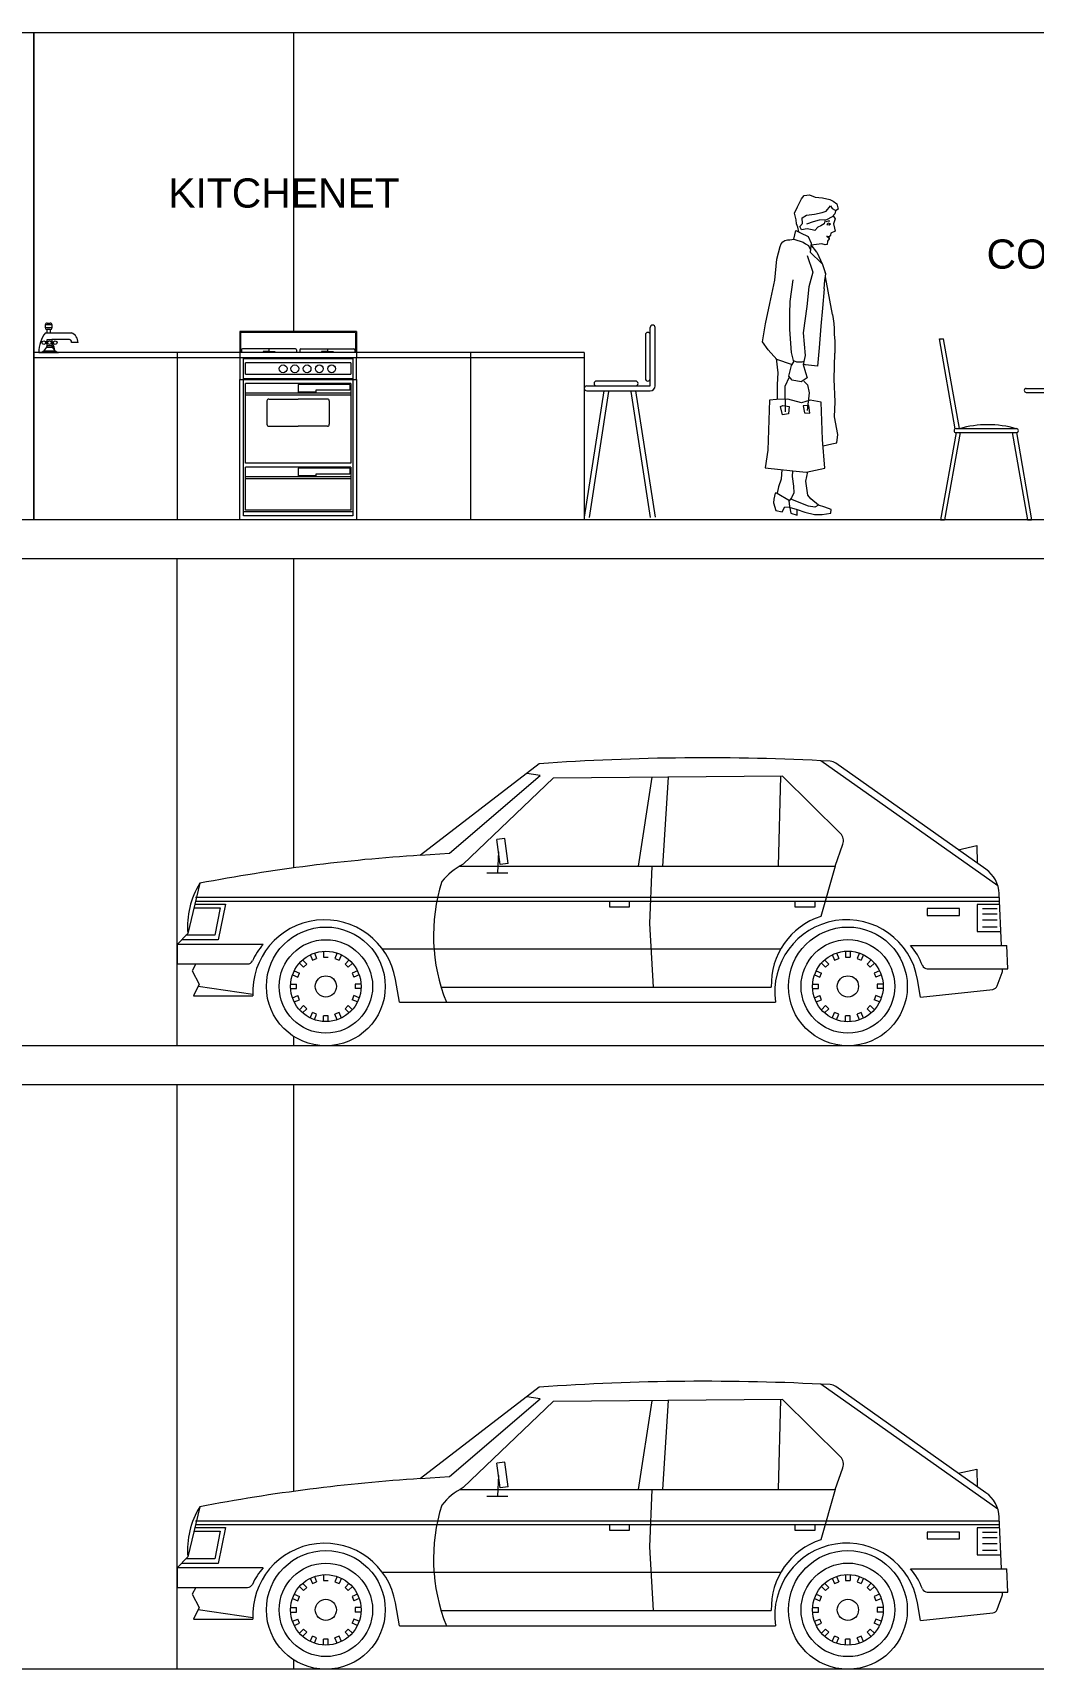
# Model space of a CAD drawing. Header units: metres. Extents: x -2 to 3328848, y -2 to 2725060.
# Drawn here: x 1663941.9 to 1663993.3, y 1363508.1 to 1363592.1 of the extents above; entities that cross this region are included whole.
import ezdxf

# ---------------------------------------------------------------- set-up
doc = ezdxf.new("R2010")
doc.units = ezdxf.units.M
doc.linetypes.add('0', pattern=[0])
doc.layers.get('0').update_dxf_attribs({"color": 253, "lineweight": 0})
for name, color, linetype, lineweight in [('AUTOS', 253, 'Continuous', 0), ('CORTE123', 253, 'Continuous', 0), ('EFEC', 253, 'Continuous', 0), ('muebles', 253, 'Continuous', 0), ('THIET-BI', 253, 'Continuous', 0)]:
    doc.layers.add(name, color=color, linetype=linetype, lineweight=lineweight)
doc.styles.get("Standard").update_dxf_attribs({"font": 'arial.ttf'})

# ---------------------------------------------------------------- blocks, each defined once
blk = doc.blocks.new('12')
at = {"color": 0}
for p, q in [((195.106, 174.494), (195.137, 174.494)), ((195.224, 173.823), (195.106, 174.494)), ((195.255, 173.824), (195.137, 174.494)), ((196.806, 174.494), (196.348, 174.494)), ((197.809, 173.824), (197.927, 174.494)), ((197.839, 173.823), (197.958, 174.494)), ((197.958, 174.494), (197.927, 174.494)), ((196.298, 174.439), (196.325, 174.124)), ((196.331, 174.409), (196.355, 174.124)), ((196.341, 174.399), (196.355, 174.249)), ((196.355, 174.389), (196.404, 174.438)), ((196.357, 174.356), (196.443, 174.441)), ((196.36, 174.323), (196.481, 174.444)), ((196.362, 174.29), (196.518, 174.445)), ((196.773, 174.464), (196.38, 174.464)), ((196.762, 174.454), (196.391, 174.454)), ((196.417, 174.309), (196.553, 174.445)), ((196.453, 174.31), (196.588, 174.445)), ((196.489, 174.311), (196.624, 174.445)), ((196.526, 174.312), (196.659, 174.445)), ((196.562, 174.313), (196.694, 174.445)), ((196.598, 174.314), (196.73, 174.445)), ((196.634, 174.315), (196.765, 174.445)), ((196.671, 174.316), (196.789, 174.433)), ((196.707, 174.317), (196.801, 174.411)), ((196.743, 174.317), (196.805, 174.379)), ((196.798, 174.124), (196.823, 174.409)), ((196.799, 174.249), (196.812, 174.399)), ((196.828, 174.124), (196.855, 174.439)), ((196.337, 174.339), (196.347, 174.339)), ((196.339, 174.309), (196.349, 174.309)), ((196.367, 174.259), (196.409, 174.301)), ((196.382, 174.239), (196.433, 174.29)), ((196.407, 174.228), (196.458, 174.28)), ((196.441, 174.227), (196.486, 174.272)), ((196.476, 174.227), (196.515, 174.266)), ((196.51, 174.226), (196.547, 174.262)), ((196.545, 174.225), (196.582, 174.262)), ((196.579, 174.224), (196.622, 174.266)), ((196.614, 174.224), (196.668, 174.277)), ((196.65, 174.224), (196.73, 174.304)), ((196.686, 174.225), (196.801, 174.339)), ((196.722, 174.226), (196.794, 174.297)), ((196.784, 174.252), (196.787, 174.255)), ((196.804, 174.309), (196.814, 174.309)), ((196.807, 174.339), (196.817, 174.339)), ((195.754, 174.124), (197.554, 174.124)), ((196.404, 174.204), (196.749, 174.204)), ((195.754, 174.094), (197.554, 174.094)), ((196.352, 173.824), (196.328, 174.094)), ((196.354, 173.944), (196.354, 174.094)), ((196.954, 174.094), (196.954, 173.944)), ((196.381, 173.831), (196.375, 173.903)), ((196.904, 173.894), (196.404, 173.894)), ((196.504, 173.744), (196.504, 173.894)), ((196.804, 173.853), (196.808, 173.894)), ((196.804, 173.744), (196.804, 173.894)), ((195.23, 173.794), (195.115, 173.144)), ((195.26, 173.794), (195.145, 173.144)), ((195.23, 173.824), (195.68, 173.824)), ((195.23, 173.794), (195.68, 173.794)), ((195.649, 173.794), (195.764, 173.144)), ((195.68, 173.794), (195.794, 173.144)), ((196.352, 173.794), (196.295, 173.144)), ((196.382, 173.794), (196.325, 173.144)), ((196.504, 173.824), (196.352, 173.824)), ((196.504, 173.794), (196.352, 173.794)), ((196.804, 173.764), (196.858, 173.144)), ((197.384, 173.794), (197.27, 173.144)), ((197.415, 173.794), (197.3, 173.144)), ((197.834, 173.824), (197.384, 173.824)), ((197.834, 173.794), (197.384, 173.794)), ((197.804, 173.794), (197.919, 173.144)), ((197.834, 173.794), (197.949, 173.144)), ((196.783, 173.666), (196.816, 173.288)), ((196.58, 173.613), (196.471, 173.206)), ((196.654, 173.594), (196.654, 173.194)), ((196.837, 173.206), (196.729, 173.613)), ((195.115, 173.144), (195.145, 173.144)), ((195.764, 173.144), (195.794, 173.144)), ((196.325, 173.144), (196.295, 173.144)), ((196.468, 173.194), (196.841, 173.194)), ((196.519, 173.144), (196.789, 173.144)), ((196.827, 173.161), (196.828, 173.144)), ((196.858, 173.144), (196.828, 173.144)), ((197.3, 173.144), (197.27, 173.144)), ((197.949, 173.144), (197.919, 173.144))]:
    blk.add_line(p, q, dxfattribs=at)
for centre, radius, start, end in [((196.348, 174.444), 0.05, 90, 185), ((196.806, 174.444), 0.05, 355, 90), ((196.38, 174.414), 0.05, 90, 185), ((196.391, 174.404), 0.05, 90, 185), ((196.762, 174.404), 0.05, 355, 90), ((196.773, 174.414), 0.05, 355, 90), ((196.404, 174.254), 0.05, 185, 270), ((196.749, 174.254), 0.05, 270, 355), ((195.754, 174.109), 0.015, 90, 270), ((197.554, 174.109), 0.015, 270, 90), ((196.404, 173.944), 0.05, 180, 270), ((196.904, 173.944), 0.05, 270, 0), ((195.23, 173.809), 0.015, 90, 270), ((195.467, 173.089), 0.764, 73.8673, 106.1327), ((195.68, 173.809), 0.015, 270, 90), ((196.352, 173.809), 0.015, 90, 270), ((196.577, 172.995), 0.859, 94.8363, 105.1893), ((196.802, 173.809), 0.015, 270, 90), ((197.384, 173.809), 0.015, 90, 270), ((197.597, 173.089), 0.764, 73.8673, 106.1327), ((197.834, 173.809), 0.015, 270, 90), ((196.654, 173.744), 0.15, 180, 0), ((196.519, 173.194), 0.05, 165.0686, 270), ((196.789, 173.194), 0.05, 270, 14.9314)]:
    blk.add_arc(centre, radius, start, end, dxfattribs=at)
blk = doc.blocks.new('MESA COMEDOR')
at = {"layer": 'muebles', "xscale": 0.6487622765644119, "yscale": 0.6487622765644119, "zscale": 0.6487622765644119}
blk.add_blockref('12', (2080.9945, 1567.5594), dxfattribs=at)
blk = doc.blocks.new('A$C08403CEB')
at = {"layer": 'muebles'}
for p, q in [((2371.6, 0.7, -317.8), (2386.6, 0.7, -317.8)), ((2777.6, 0.7, -9.9), (2695.8, 0.7, -9.9)), ((2784.7, 51.1, -9.9), (2784, 46.2, -9.9))]:
    blk.add_line(p, q, dxfattribs=at)
at = {"layer": 'muebles', "elevation": -317.8}
blk.add_lwpolyline([(2436.9, 472.9), (2437, 473), (2437, 473.1)], dxfattribs=at)
at = {"layer": 'muebles', "elevation": -9.9}
blk.add_lwpolyline([(2624.4, 256.9), (2624.4, 256.9)], close=True, dxfattribs=at)
blk.add_lwpolyline([(2646.2, 233.2, 0.016599), (2647.7, 233.2)], format="xyb", dxfattribs=at)
at = {"layer": 'muebles', "xscale": 1070.35577015745, "yscale": 1070.35577015745, "zscale": 1070.35577015745}
blk.add_blockref('MESA COMEDOR', (-2361316.3, -1798077.6, -317.8), dxfattribs=at)
blk = doc.blocks.new('fwerfw')
at = {"linetype": 'ByBlock'}
for p, q in [((346.5807, 374.4739), (345.9807, 374.4739)), ((345.9807, 374.4739), (345.9807, 374.3669)), ((346.5807, 374.4739), (346.5807, 374.3669)), ((346.5757, 374.4689), (345.9857, 374.4689)), ((345.9857, 374.4689), (345.9857, 374.3669)), ((346.5757, 374.4689), (346.5757, 374.3669)), ((345.9807, 374.3669), (345.9807, 374.3399)), ((346.5807, 374.3669), (345.9807, 374.3669)), ((345.9807, 374.3399), (345.9807, 374.2279)), ((346.5807, 374.3399), (345.9807, 374.3399)), ((345.9897, 374.3799), (345.9897, 374.3669)), ((346.2667, 374.3849), (345.9947, 374.3849)), ((346.0007, 373.5279), (346.0007, 374.3399)), ((346.5607, 374.3349), (346.0007, 374.3349)), ((346.0107, 374.2549), (346.0107, 374.3129)), ((346.5507, 374.3129), (346.0107, 374.3129)), ((346.1007, 374.3719), (346.1007, 374.3669)), ((346.1307, 374.3719), (346.1007, 374.3719)), ((346.1307, 374.3849), (346.1307, 374.3669)), ((346.1307, 374.3719), (346.1607, 374.3719)), ((346.1607, 374.3719), (346.1607, 374.3669)), ((346.2717, 374.3799), (346.2717, 374.3669)), ((346.2897, 374.3799), (346.2897, 374.3669)), ((346.2947, 374.3849), (346.5667, 374.3849)), ((346.4307, 374.3719), (346.4007, 374.3719)), ((346.4007, 374.3719), (346.4007, 374.3669)), ((346.4307, 374.3849), (346.4307, 374.3669)), ((346.4307, 374.3719), (346.4607, 374.3719)), ((346.4607, 374.3719), (346.4607, 374.3669)), ((346.5507, 374.3129), (346.5507, 374.2549)), ((346.5607, 374.3399), (346.5607, 373.5279)), ((346.5717, 374.3799), (346.5717, 374.3669)), ((346.5807, 374.3669), (346.5807, 374.3399)), ((346.5807, 374.2279), (346.5807, 374.3399)), ((345.9807, 374.2279), (346.5807, 374.2279)), ((345.9807, 373.5079), (345.9807, 374.2279)), ((346.0007, 374.2329), (346.5607, 374.2329)), ((346.0107, 374.2549), (346.5507, 374.2549)), ((346.5807, 374.2279), (346.5807, 373.5079)), ((346.5507, 374.2079), (346.0107, 374.2079)), ((346.0107, 373.7979), (346.0107, 374.2079)), ((346.5507, 374.1579), (346.0107, 374.1579)), ((346.5507, 374.1479), (346.0107, 374.1479)), ((346.5457, 374.2029), (346.2807, 374.2029)), ((346.2807, 374.2029), (346.2807, 374.1629)), ((346.3707, 374.1629), (346.2807, 374.1629)), ((346.5457, 374.1729), (346.3707, 374.1729)), ((346.3707, 374.1729), (346.3707, 374.1629)), ((346.5457, 374.2029), (346.5457, 374.1729)), ((346.5507, 374.2079), (346.5507, 373.7979)), ((346.1207, 374.1179), (346.1207, 373.9979)), ((346.1307, 374.1279), (346.2807, 374.1279)), ((346.4307, 374.1279), (346.2807, 374.1279)), ((346.4407, 374.1179), (346.4407, 373.9979)), ((346.1307, 373.9879), (346.2807, 373.9879)), ((346.4307, 373.9879), (346.2807, 373.9879)), ((346.5507, 373.7979), (346.0107, 373.7979)), ((346.5507, 373.7779), (346.0107, 373.7779)), ((346.0107, 373.5579), (346.0107, 373.7779)), ((346.5507, 373.7279), (346.0107, 373.7279)), ((346.5507, 373.7179), (346.0107, 373.7179)), ((346.2807, 373.7729), (346.2807, 373.7329)), ((346.5457, 373.7729), (346.2807, 373.7729)), ((346.2807, 373.7729), (346.2807, 373.7329)), ((346.3707, 373.7329), (346.2807, 373.7329)), ((346.3707, 373.7429), (346.3707, 373.7329)), ((346.5457, 373.7429), (346.3707, 373.7429)), ((346.5457, 373.7729), (346.5457, 373.7429)), ((346.5507, 373.7779), (346.5507, 373.5579)), ((346.5507, 373.5579), (346.0107, 373.5579)), ((346.5807, 373.5079), (345.9807, 373.5079)), ((346.5607, 373.5479), (346.0007, 373.5479)), ((346.5607, 373.5279), (346.0007, 373.5279))]:
    blk.add_line(p, q, dxfattribs=at)
for centre in [(346.2037, 374.2829), (346.2637, 374.2829), (346.3267, 374.2829), (346.3897, 374.2829), (346.4527, 374.2829)]:
    blk.add_circle(centre, 0.02, dxfattribs=at)
for centre, radius, start, end in [((345.9947, 374.3799), 0.005, 90, 180), ((346.2667, 374.3799), 0.005, 0, 90), ((346.2947, 374.3799), 0.005, 90, 180), ((346.5667, 374.3799), 0.005, 0, 90), ((346.1307, 374.1179), 0.01, 90, 180), ((346.4307, 374.1179), 0.01, 0, 90), ((346.1307, 373.9979), 0.01, 180, 270), ((346.4307, 373.9979), 0.01, 270, 0)]:
    blk.add_arc(centre, radius, start, end, dxfattribs=at)
blk = doc.blocks.new('Faucet - Bathroom side')
at = {"linetype": 'Continuous'}
for p, q in [((-0.625, 4.25), (0.375, 4.25)), ((0.375, 3.75), (-0.625, 3.75)), ((-0.625, 3), (3.375, 3)), ((-0.375, 3), (-0.375, 3.5)), ((0.125, 3.5), (0.125, 3)), ((-1.625, 0), (-1.375, 0)), ((-1.375, 0), (1.375, 0)), ((-0.88366, 0.25), (0.88424, 0.25)), ((-0.375, 1.625), (-0.625, 1.625)), ((-0.375, 1.375), (-0.625, 1.375)), ((0.48078, 0.75), (-0.47286, 0.75)), ((2.875, 2), (0.375, 2)), ((0.375, 1.625), (0.625, 1.625)), ((0.375, 1.375), (0.625, 1.375)), ((4.375, 1.5), (3.375, 1.5))]:
    blk.add_line(p, q, dxfattribs=at)
for points in [[(-0.625, 3.75), (-0.625, 4.25)], [(-0.375, 4.5), (0.125, 4.5)], [(0.125, 3.5), (-0.375, 3.5)], [(0.375, 4.25), (0.375, 3.75)]]:
    blk.add_lwpolyline(points, dxfattribs=at)
blk.add_lwpolyline([(-0.375, 1), (-0.375, 2), (0.375, 2), (0.375, 1)], close=True, dxfattribs=at)
for centre in [(-0.875, 1.5), (0, 1.5), (0.875, 1.5)]:
    blk.add_circle(centre, 0.27951, dxfattribs=at)
for centre, radius, start, end in [((3.45929, -0.0281), 5.08436, 143.4467, 179.6834), ((-0.38253, 4.2575), 0.24259, 88.22243, 181.7776), ((-0.38253, 3.7424), 0.24259, 178.2224, 271.7776), ((0.13252, 4.2575), 0.24259, 358.2224, 91.77757), ((0.13252, 3.7424), 0.24259, 268.2224, 1.777565), ((2.70708, 1.4714), 1.66816, 0.9827695, 66.39737), ((-1.75, 1.375), 1.42522, 285.2551, 344.7449), ((1.75, 1.375), 1.42522, 195.2551, 254.7449), ((-2.49562, -0.286), 3.38273, 9.709485, 29.48735), ((2.96867, 1.5936), 0.41699, 347.0192, 102.9808)]:
    blk.add_arc(centre, radius, start, end, dxfattribs=at)
blk = doc.blocks.new('PER1')
for p, q in [((0.0007, 1.5833), (0.021, 1.6238)), ((0.021, 1.6238), (0.035, 1.6418)), ((0.035, 1.6418), (0.062, 1.6456)), ((0.062, 1.6456), (0.0922, 1.6322)), ((0.0922, 1.6322), (0.1294, 1.629)), ((0.1294, 1.629), (0.1669, 1.6209)), ((0.1669, 1.6209), (0.1846, 1.6119)), ((0.1846, 1.6119), (0.2026, 1.598)), ((0.2026, 1.598), (0.2088, 1.5711)), ((-0.015, 1.5505), (0.0007, 1.5833)), ((-0.0059, 1.5163), (-0.015, 1.5505)), ((-0.005, 1.4966), (-0.0059, 1.5163)), ((0.0256, 1.5277), (0.0472, 1.5411)), ((0.027, 1.4982), (0.0256, 1.5277)), ((0.0472, 1.5411), (0.089, 1.5456)), ((0.1127, 1.5146), (0.081, 1.5057)), ((0.089, 1.5456), (0.1281, 1.5549)), ((0.1497, 1.5164), (0.1127, 1.5146)), ((0.1281, 1.5549), (0.1475, 1.5607)), ((0.1433, 1.5161), (0.1383, 1.4961)), ((0.1475, 1.5607), (0.1709, 1.589)), ((0.1785, 1.5326), (0.1497, 1.5164)), ((0.1709, 1.589), (0.179, 1.5746)), ((0.1926, 1.5481), (0.1785, 1.5326)), ((0.179, 1.5746), (0.1942, 1.5654)), ((0.1832, 1.5377), (0.1939, 1.521)), ((0.1939, 1.521), (0.1852, 1.4958)), ((0.1968, 1.5631), (0.1926, 1.5481)), ((0.2088, 1.5711), (0.1968, 1.5631)), ((-0.0185, 1.4169), (-0.0083, 1.4619)), ((-0.0083, 1.4619), (0.017, 1.4507)), ((0.0032, 1.4797), (-0.005, 1.4966)), ((0.0072, 1.4551), (0.0032, 1.4797)), ((0.013, 1.4827), (0.027, 1.4982)), ((0.0212, 1.4658), (0.013, 1.4827)), ((0.017, 1.4507), (0.055, 1.4303)), ((0.0506, 1.4696), (0.0212, 1.4658)), ((0.081, 1.5057), (0.047, 1.4942)), ((0.0755, 1.4659), (0.0506, 1.4696)), ((0.055, 1.4303), (0.0714, 1.3965)), ((0.0905, 1.4617), (0.0755, 1.4659)), ((0.1045, 1.4796), (0.0905, 1.4617)), ((0.1215, 1.4854), (0.1045, 1.4796)), ((0.1383, 1.4961), (0.1215, 1.4854)), ((0.1575, 1.5096), (0.1464, 1.5069)), ((0.1507, 1.4322), (0.1628, 1.4231)), ((0.1507, 1.4322), (0.1637, 1.4306)), ((0.1613, 1.428), (0.1507, 1.4322)), ((0.1575, 1.4988), (0.1508, 1.4934)), ((0.1508, 1.4934), (0.1641, 1.4907)), ((0.1663, 1.5096), (0.1575, 1.5096)), ((0.1702, 1.4957), (0.1575, 1.4988)), ((0.1707, 1.4383), (0.1613, 1.428)), ((0.1613, 1.428), (0.1642, 1.4183)), ((0.1641, 1.4907), (0.1702, 1.4957)), ((0.1727, 1.4483), (0.1707, 1.4383)), ((0.1944, 1.4592), (0.1727, 1.4483)), ((0.1852, 1.4958), (0.1912, 1.4739)), ((0.1912, 1.4739), (0.1944, 1.4592)), ((-0.1049, 1.314), (-0.0883, 1.379)), ((-0.0883, 1.379), (-0.0831, 1.3935)), ((-0.0831, 1.3935), (-0.0742, 1.4039)), ((-0.0742, 1.4039), (-0.0647, 1.4105)), ((-0.0647, 1.4105), (-0.0504, 1.4138)), ((-0.0504, 1.4138), (-0.0381, 1.4135)), ((-0.0381, 1.4135), (-0.0185, 1.4169)), ((-0.0185, 1.4169), (0.0309, 1.4012)), ((0.0309, 1.4012), (0.0422, 1.3941)), ((0.0422, 1.3941), (0.057, 1.3853)), ((0.057, 1.3853), (0.067, 1.3633)), ((0.0714, 1.3965), (0.0653, 1.351)), ((0.0653, 1.351), (0.1263, 1.2932)), ((0.1008, 1.351), (0.0703, 1.388)), ((0.1259, 1.3942), (0.0718, 1.3862)), ((0.1008, 1.351), (0.1285, 1.2881)), ((0.1435, 1.3876), (0.1259, 1.3942)), ((0.1532, 1.3906), (0.1435, 1.3876)), ((0.1549, 1.4079), (0.1532, 1.3906)), ((0.1642, 1.4183), (0.1549, 1.4079)), ((-0.1146, 1.2073), (-0.1049, 1.314)), ((0.0514, 1.3331), (0.0801, 1.248)), ((0.1285, 1.2881), (0.1428, 1.2468)), ((-0.141, 1.0875), (-0.1146, 1.2073)), ((-0.0361, 1.0967), (-0.0217, 1.2085)), ((0.0801, 1.248), (0.059, 1.1729)), ((0.137, 1.1625), (0.1419, 1.2067)), ((0.1419, 1.2067), (0.1442, 1.2256)), ((0.1464, 1.2419), (0.1428, 1.2468)), ((0.1803, 1.0312), (0.1441, 1.2249)), ((0.1442, 1.2256), (0.1464, 1.2419)), ((-0.0381, 1.0348), (-0.0361, 1.0967)), ((0.059, 1.1729), (0.0491, 1.0711)), ((0.137, 1.1625), (0.1294, 1.0634)), ((-0.1632, 0.9827), (-0.141, 1.0875)), ((-0.0391, 0.9533), (-0.0381, 1.0348)), ((0.0491, 1.0711), (0.0308, 0.9369)), ((0.1294, 1.0634), (0.1214, 0.9716)), ((0.1803, 1.0312), (0.1844, 1.0079)), ((-0.1785, 0.8906), (-0.1632, 0.9827)), ((-0.0292, 0.8355), (-0.0391, 0.9533)), ((0.0308, 0.9369), (0.0398, 0.8195)), ((0.1214, 0.9716), (0.1119, 0.86)), ((0.1844, 1.0079), (0.187, 0.9849)), ((0.187, 0.9849), (0.1897, 0.9585)), ((0.1897, 0.9585), (0.1897, 0.9289)), ((0.1897, 0.9289), (0.1924, 0.896)), ((-0.1494, 0.85), (-0.1785, 0.8906)), ((-0.105, 0.8002), (-0.1494, 0.85)), ((0.1119, 0.86), (0.1041, 0.7658)), ((0.1924, 0.8664), (0.1923, 0.8317)), ((0.1924, 0.896), (0.1924, 0.8664)), ((-0.1077, 0.805), (-0.0993, 0.7313)), ((-0.0297, 0.7742), (-0.105, 0.8002)), ((-0.0441, 0.7142), (-0.0294, 0.7692)), ((-0.0294, 0.7692), (-0.0179, 0.7871)), ((-0.0179, 0.7871), (-0.0292, 0.8355)), ((-0.0199, 0.7954), (-0.0045, 0.7874)), ((-0.0045, 0.7874), (0.009, 0.7874)), ((0.009, 0.7874), (0.0252, 0.7874)), ((0.0252, 0.7874), (0.0334, 0.7913)), ((0.0398, 0.8195), (0.0296, 0.7745)), ((0.0296, 0.7745), (0.0415, 0.7331)), ((0.042, 0.7727), (0.0297, 0.7751)), ((0.1041, 0.7658), (0.042, 0.7727)), ((0.1889, 0.6982), (0.1923, 0.8317)), ((-0.0993, 0.7313), (-0.1038, 0.6718)), ((-0.0414, 0.7094), (-0.0638, 0.6614)), ((-0.0258, 0.6929), (-0.0441, 0.7142)), ((0.0191, 0.6851), (-0.0258, 0.6929)), ((0.0501, 0.7064), (0.0191, 0.6851)), ((0.0337, 0.6883), (0.0519, 0.6694)), ((0.0415, 0.7331), (0.0501, 0.7064)), ((0.1944, 0.5824), (0.1889, 0.6982)), ((-0.1419, 0.591), (-0.1518, 0.3336)), ((-0.1075, 0.5951), (-0.1419, 0.591)), ((-0.0483, 0.5954), (-0.1075, 0.5951)), ((-0.1038, 0.6718), (-0.1027, 0.5951)), ((-0.0638, 0.6614), (-0.0625, 0.5305)), ((0.0218, 0.5766), (-0.0483, 0.5954)), ((0.0656, 0.591), (0.0218, 0.5766)), ((0.0613, 0.6279), (0.0508, 0.5384)), ((0.0519, 0.6694), (0.0613, 0.6279)), ((0.1228, 0.5814), (0.0656, 0.591)), ((-0.0861, 0.5591), (-0.0744, 0.5644)), ((-0.0765, 0.515), (-0.0861, 0.5591)), ((-0.0447, 0.5215), (-0.0765, 0.515)), ((-0.0744, 0.5644), (-0.0416, 0.5587)), ((-0.0416, 0.5587), (-0.0447, 0.5215)), ((0.0591, 0.5635), (0.0299, 0.5621)), ((0.0299, 0.5621), (0.0366, 0.5254)), ((0.0366, 0.5254), (0.0638, 0.5242)), ((0.0638, 0.5242), (0.0591, 0.5635)), ((0.1296, 0.3891), (0.1228, 0.5814)), ((0.1907, 0.5056), (0.1944, 0.5824)), ((0.2074, 0.415), (0.1907, 0.5056)), ((0.1416, 0.2414), (0.1296, 0.3891)), ((0.1323, 0.3559), (0.1776, 0.3667)), ((0.1776, 0.3667), (0.202, 0.3728)), ((0.202, 0.3728), (0.2074, 0.415)), ((-0.1518, 0.3336), (-0.1648, 0.244)), ((-0.1648, 0.244), (-0.0233, 0.2286)), ((-0.083, 0.1862), (-0.0959, 0.1461)), ((-0.0802, 0.2348), (-0.083, 0.1862)), ((-0.0253, 0.2288), (-0.0268, 0.1988)), ((-0.0268, 0.1988), (-0.0195, 0.1497)), ((-0.0233, 0.2286), (0.0462, 0.222)), ((0.0435, 0.175), (0.0532, 0.2235)), ((0.0543, 0.1039), (0.0435, 0.175)), ((0.0462, 0.222), (0.1416, 0.2414)), ((-0.1141, 0.1131), (-0.1201, 0.0832)), ((-0.1042, 0.1136), (-0.1141, 0.1131)), ((-0.0959, 0.1461), (-0.1042, 0.1136)), ((-0.1042, 0.1136), (-0.0404, 0.0753)), ((-0.029, 0.09), (-0.043, 0.072)), ((-0.0179, 0.1152), (-0.029, 0.09)), ((-0.0195, 0.1497), (-0.0179, 0.1152)), ((0.07, 0.0849), (0.0543, 0.1039)), ((0.1087, 0.0521), (0.07, 0.0849)), ((-0.1201, 0.0832), (-0.1216, 0.0633)), ((-0.1216, 0.0633), (-0.1099, 0.0244)), ((-0.1099, 0.0244), (-0.0775, 0.0185)), ((-0.0775, 0.0185), (-0.0639, 0.0439)), ((-0.0639, 0.0439), (-0.0416, 0.0425)), ((-0.043, 0.072), (-0.0393, 0.0475)), ((-0.0416, 0.0425), (-0.0014, 0.0296)), ((-0.0393, 0.0475), (-0.0326, 0.0108)), ((0.057, 0.0472), (-0.0336, 0.0824)), ((-0.0326, 0.0108), (0, 0)), ((0, 0), (-0.0014, 0.0296)), ((-0.0014, 0.0296), (0.0387, 0.0167)), ((0.0387, 0.0167), (0.0887, 0.0042)), ((0.0894, 0.0413), (0.057, 0.0472)), ((0.0887, 0.0042), (0.1283, 0.0037)), ((0.1087, 0.0521), (0.0894, 0.0413)), ((0.1413, 0.0413), (0.1087, 0.0521)), ((0.1283, 0.0037), (0.1724, 0.0107)), ((0.1739, 0.0306), (0.1413, 0.0413)), ((0.1724, 0.0107), (0.1739, 0.0306))]:
    blk.add_line(p, q)

msp = doc.modelspace()

# ---------------------------------------------------------------- linework, layer by layer
msp.add_line((1663941.98, 1363592.098), (1663941.98, 1363567.098))
at = {"linetype": '0', "ltscale": 0.004}
for p, q in [((1663955.321, 1363576.758), (1663955.321, 1363592.098)), ((1663949.321, 1363540.098), (1663949.321, 1363565.098)), ((1664039.321, 1363508.098), (1663689.312, 1363508.098))]:
    msp.add_line(p, q, dxfattribs=at)
at = {"layer": 'AUTOS', "linetype": 'Continuous'}
for p, q in [((1663967.909, 1363554.577), (1663961.811, 1363549.882)), ((1663991.437, 1363548.314), (1663982.362, 1363554.732)), ((1663990.823, 1363549.159), (1663983.121, 1363554.607)), ((1663963.299, 1363549.994), (1663967.955, 1363553.98)), ((1663968.622, 1363553.838), (1663964.002, 1363549.42)), ((1663967.955, 1363553.98), (1663967.266, 1363554.082)), ((1663980.395, 1363553.944), (1663968.622, 1363553.838)), ((1663973.684, 1363553.884), (1663972.991, 1363549.317)), ((1663974.519, 1363553.891), (1663974.225, 1363549.317)), ((1663980.28, 1363553.944), (1663980.168, 1363549.317)), ((1663983.359, 1363551.004), (1663980.395, 1363553.944)), ((1663966.137, 1363550.736), (1663965.738, 1363550.684)), ((1663965.909, 1363549.41), (1663965.738, 1363550.684)), ((1663966.305, 1363549.463), (1663966.137, 1363550.736)), ((1663983.098, 1363549.317), (1663983.487, 1363550.443)), ((1663989.401, 1363550.165), (1663990.367, 1363550.377)), ((1663990.367, 1363550.377), (1663990.371, 1363549.479)), ((1663961.811, 1363549.882), (1663963.299, 1363549.994)), ((1663965.824, 1363550.047), (1663965.758, 1363548.978)), ((1663966.305, 1363549.463), (1663965.909, 1363549.41)), ((1663990.371, 1363549.525), (1663990.371, 1363549.525)), ((1663963.821, 1363549.317), (1663983.098, 1363549.317)), ((1663965.223, 1363548.978), (1663966.292, 1363548.978)), ((1663973.687, 1363549.317), (1663973.558, 1363546.374)), ((1663983.098, 1363549.317), (1663982.356, 1363546.74)), ((1663950.489, 1363548.443), (1663949.876, 1363545.866)), ((1663950.272, 1363547.72), (1663991.516, 1363547.72)), ((1663991.625, 1363545.245), (1663991.506, 1363547.908)), ((1663950.192, 1363547.189), (1663951.542, 1363547.189)), ((1663950.235, 1363547.371), (1663951.806, 1363547.371)), ((1663950.272, 1363547.522), (1663991.526, 1363547.522)), ((1663951.542, 1363547.189), (1663951.255, 1363545.77)), ((1663951.806, 1363547.371), (1663951.44, 1363545.533)), ((1663971.522, 1363547.222), (1663971.522, 1363547.522)), ((1663972.529, 1363547.222), (1663971.522, 1363547.222)), ((1663972.529, 1363547.522), (1663972.529, 1363547.222)), ((1663981.042, 1363547.222), (1663981.042, 1363547.522)), ((1663982.045, 1363547.222), (1663981.042, 1363547.222)), ((1663982.045, 1363547.522), (1663982.045, 1363547.222)), ((1663987.813, 1363547.14), (1663987.813, 1363546.786)), ((1663989.467, 1363547.14), (1663987.813, 1363547.14)), ((1663989.47, 1363546.786), (1663989.467, 1363547.14)), ((1663990.384, 1363547.351), (1663990.384, 1363545.968)), ((1663991.532, 1363547.351), (1663990.384, 1363547.351)), ((1663990.645, 1363547.14), (1663991.404, 1363547.14)), ((1663990.645, 1363546.866), (1663991.404, 1363546.866)), ((1663973.558, 1363546.374), (1663973.756, 1363543.114)), ((1663987.813, 1363546.786), (1663989.47, 1363546.786)), ((1663990.384, 1363545.968), (1663991.595, 1363545.968)), ((1663990.645, 1363546.559), (1663991.404, 1363546.559)), ((1663990.645, 1363546.212), (1663991.404, 1363546.212)), ((1663949.876, 1363545.866), (1663949.321, 1363545.305)), ((1663953.743, 1363545.305), (1663949.321, 1363545.305)), ((1663951.44, 1363545.533), (1663949.546, 1363545.533)), ((1663951.255, 1363545.77), (1663949.781, 1363545.77)), ((1663986.965, 1363545.245), (1663991.902, 1363545.245)), ((1663991.955, 1363544.058), (1663991.902, 1363545.245)), ((1663949.321, 1363544.298), (1663952.941, 1363544.298)), ((1663950.278, 1363544.298), (1663950.093, 1363543.955)), ((1663955.598, 1363544.348), (1663955.812, 1363544.133)), ((1663955.759, 1363544.51), (1663955.974, 1363544.295)), ((1663955.812, 1363544.133), (1663955.974, 1363544.295)), ((1663956.158, 1363544.777), (1663956.274, 1363544.496)), ((1663956.274, 1363544.496), (1663956.485, 1363544.582)), ((1663956.37, 1363544.863), (1663956.485, 1363544.582)), ((1663956.842, 1363544.958), (1663956.842, 1363544.655)), ((1663956.842, 1363544.655), (1663957.073, 1363544.655)), ((1663957.544, 1363544.863), (1663957.426, 1363544.582)), ((1663957.426, 1363544.582), (1663957.64, 1363544.496)), ((1663957.756, 1363544.777), (1663957.64, 1363544.496)), ((1663958.155, 1363544.51), (1663957.94, 1363544.295)), ((1663957.94, 1363544.295), (1663958.102, 1363544.133)), ((1663958.317, 1363544.348), (1663958.102, 1363544.133)), ((1663959.854, 1363545.08), (1663980.303, 1363545.08)), ((1663982.385, 1363544.348), (1663982.6, 1363544.133)), ((1663982.547, 1363544.51), (1663982.761, 1363544.295)), ((1663982.6, 1363544.133), (1663982.761, 1363544.295)), ((1663982.946, 1363544.777), (1663983.062, 1363544.496)), ((1663983.062, 1363544.496), (1663983.276, 1363544.582)), ((1663983.157, 1363544.863), (1663983.276, 1363544.582)), ((1663983.629, 1363544.958), (1663983.629, 1363544.655)), ((1663983.629, 1363544.655), (1663983.86, 1363544.655)), ((1663983.86, 1363544.958), (1663983.86, 1363544.655)), ((1663984.332, 1363544.863), (1663984.217, 1363544.582)), ((1663984.217, 1363544.582), (1663984.428, 1363544.496)), ((1663984.543, 1363544.777), (1663984.428, 1363544.496)), ((1663984.943, 1363544.51), (1663984.728, 1363544.295)), ((1663984.728, 1363544.295), (1663984.89, 1363544.133)), ((1663985.108, 1363544.348), (1663984.89, 1363544.133)), ((1663950.093, 1363543.955), (1663950.453, 1363543.266)), ((1663955.241, 1363543.734), (1663955.522, 1363543.619)), ((1663955.33, 1363543.945), (1663955.611, 1363543.83)), ((1663955.522, 1363543.619), (1663955.611, 1363543.83)), ((1663958.584, 1363543.945), (1663958.303, 1363543.83)), ((1663958.303, 1363543.83), (1663958.392, 1363543.619)), ((1663958.673, 1363543.734), (1663958.392, 1363543.619)), ((1663960.729, 1363542.335), (1663960.531, 1363543.5)), ((1663982.029, 1363543.734), (1663982.309, 1363543.619)), ((1663982.118, 1363543.945), (1663982.398, 1363543.83)), ((1663982.309, 1363543.619), (1663982.398, 1363543.83)), ((1663985.372, 1363543.945), (1663985.091, 1363543.83)), ((1663985.091, 1363543.83), (1663985.18, 1363543.619)), ((1663985.461, 1363543.734), (1663985.18, 1363543.619)), ((1663987.473, 1363542.596), (1663987.318, 1363543.5)), ((1663987.82, 1363544.058), (1663991.955, 1363544.058)), ((1663991.4, 1363543.17), (1663991.664, 1363543.863)), ((1663991.681, 1363543.972), (1663991.677, 1363544.058)), ((1663950.453, 1363543.266), (1663950.166, 1363542.662)), ((1663950.166, 1363542.662), (1663953.215, 1363542.662)), ((1663953.212, 1363542.734), (1663950.397, 1363543.147)), ((1663955.149, 1363543.262), (1663955.452, 1363543.262)), ((1663955.149, 1363543.035), (1663955.452, 1363543.035)), ((1663955.241, 1363542.563), (1663955.522, 1363542.678)), ((1663955.452, 1363543.035), (1663955.452, 1363543.262)), ((1663955.611, 1363542.467), (1663955.522, 1363542.678)), ((1663958.392, 1363542.678), (1663958.303, 1363542.467)), ((1663958.673, 1363542.563), (1663958.392, 1363542.678)), ((1663958.765, 1363543.262), (1663958.462, 1363543.262)), ((1663958.462, 1363543.262), (1663958.462, 1363543.035)), ((1663958.765, 1363543.035), (1663958.462, 1363543.035)), ((1663962.87, 1363543.114), (1663979.815, 1363543.114)), ((1663981.936, 1363543.262), (1663982.24, 1363543.262)), ((1663981.936, 1363543.035), (1663982.24, 1363543.035)), ((1663982.029, 1363542.563), (1663982.309, 1363542.678)), ((1663982.24, 1363543.035), (1663982.24, 1363543.262)), ((1663982.398, 1363542.467), (1663982.309, 1363542.678)), ((1663985.18, 1363542.678), (1663985.091, 1363542.467)), ((1663985.461, 1363542.563), (1663985.18, 1363542.678)), ((1663985.556, 1363543.262), (1663985.249, 1363543.262)), ((1663985.249, 1363543.262), (1663985.249, 1363543.035)), ((1663985.556, 1363543.035), (1663985.249, 1363543.035)), ((1663987.473, 1363542.596), (1663991.176, 1363542.995)), ((1663955.33, 1363542.348), (1663955.611, 1363542.467)), ((1663955.598, 1363541.949), (1663955.812, 1363542.163)), ((1663955.759, 1363541.787), (1663955.974, 1363542.002)), ((1663955.974, 1363542.002), (1663955.812, 1363542.163)), ((1663956.158, 1363541.52), (1663956.274, 1363541.801)), ((1663956.485, 1363541.715), (1663956.274, 1363541.801)), ((1663957.64, 1363541.801), (1663957.426, 1363541.715)), ((1663957.756, 1363541.52), (1663957.64, 1363541.801)), ((1663958.102, 1363542.163), (1663957.94, 1363542.002)), ((1663958.155, 1363541.787), (1663957.94, 1363542.002)), ((1663958.317, 1363541.949), (1663958.102, 1363542.163)), ((1663958.584, 1363542.348), (1663958.303, 1363542.467)), ((1663960.729, 1363542.335), (1663980.036, 1363542.335)), ((1663982.118, 1363542.348), (1663982.398, 1363542.467)), ((1663982.385, 1363541.949), (1663982.6, 1363542.163)), ((1663982.547, 1363541.787), (1663982.761, 1363542.002)), ((1663982.761, 1363542.002), (1663982.6, 1363542.163)), ((1663982.946, 1363541.52), (1663983.062, 1363541.801)), ((1663983.276, 1363541.715), (1663983.062, 1363541.801)), ((1663984.428, 1363541.801), (1663984.217, 1363541.715)), ((1663984.543, 1363541.52), (1663984.428, 1363541.801)), ((1663984.89, 1363542.163), (1663984.728, 1363542.002)), ((1663984.943, 1363541.787), (1663984.728, 1363542.002)), ((1663985.108, 1363541.949), (1663984.89, 1363542.163)), ((1663985.372, 1363542.348), (1663985.091, 1363542.467)), ((1663956.37, 1363541.434), (1663956.485, 1363541.715)), ((1663956.842, 1363541.339), (1663956.842, 1363541.642)), ((1663957.073, 1363541.642), (1663956.842, 1363541.642)), ((1663957.073, 1363541.339), (1663957.073, 1363541.642)), ((1663957.544, 1363541.434), (1663957.426, 1363541.715)), ((1663983.157, 1363541.434), (1663983.276, 1363541.715)), ((1663983.86, 1363541.642), (1663983.629, 1363541.642)), ((1663983.629, 1363541.339), (1663983.629, 1363541.642)), ((1663983.86, 1363541.339), (1663983.86, 1363541.642)), ((1663984.332, 1363541.434), (1663984.217, 1363541.715)), ((1663967.909, 1363522.577), (1663961.811, 1363517.882)), ((1663991.437, 1363516.314), (1663982.362, 1363522.732)), ((1663990.823, 1363517.159), (1663983.121, 1363522.607)), ((1663963.299, 1363517.994), (1663967.955, 1363521.98)), ((1663968.622, 1363521.838), (1663964.002, 1363517.42)), ((1663967.955, 1363521.98), (1663967.266, 1363522.082)), ((1663980.395, 1363521.944), (1663968.622, 1363521.838)), ((1663973.684, 1363521.884), (1663972.991, 1363517.317)), ((1663974.519, 1363521.891), (1663974.225, 1363517.317)), ((1663980.28, 1363521.944), (1663980.168, 1363517.317)), ((1663983.359, 1363519.004), (1663980.395, 1363521.944)), ((1663966.137, 1363518.736), (1663965.738, 1363518.684)), ((1663965.909, 1363517.41), (1663965.738, 1363518.684)), ((1663966.305, 1363517.463), (1663966.137, 1363518.736)), ((1663983.098, 1363517.317), (1663983.487, 1363518.443)), ((1663989.401, 1363518.165), (1663990.367, 1363518.377)), ((1663990.367, 1363518.377), (1663990.371, 1363517.479)), ((1663961.811, 1363517.882), (1663963.299, 1363517.994)), ((1663965.824, 1363518.047), (1663965.758, 1363516.978)), ((1663966.305, 1363517.463), (1663965.909, 1363517.41)), ((1663990.371, 1363517.525), (1663990.371, 1363517.525)), ((1663963.821, 1363517.317), (1663983.098, 1363517.317)), ((1663965.223, 1363516.978), (1663966.292, 1363516.978)), ((1663973.687, 1363517.317), (1663973.558, 1363514.374)), ((1663983.098, 1363517.317), (1663982.356, 1363514.74)), ((1663950.489, 1363516.443), (1663949.876, 1363513.866)), ((1663950.272, 1363515.72), (1663991.516, 1363515.72)), ((1663991.625, 1363513.245), (1663991.506, 1363515.908)), ((1663950.192, 1363515.189), (1663951.542, 1363515.189)), ((1663950.235, 1363515.371), (1663951.806, 1363515.371)), ((1663950.272, 1363515.522), (1663991.526, 1363515.522)), ((1663951.542, 1363515.189), (1663951.255, 1363513.77)), ((1663951.806, 1363515.371), (1663951.44, 1363513.533)), ((1663971.522, 1363515.222), (1663971.522, 1363515.522)), ((1663972.529, 1363515.222), (1663971.522, 1363515.222)), ((1663972.529, 1363515.522), (1663972.529, 1363515.222)), ((1663981.042, 1363515.222), (1663981.042, 1363515.522)), ((1663982.045, 1363515.222), (1663981.042, 1363515.222)), ((1663982.045, 1363515.522), (1663982.045, 1363515.222)), ((1663987.813, 1363515.14), (1663987.813, 1363514.786)), ((1663989.467, 1363515.14), (1663987.813, 1363515.14)), ((1663989.47, 1363514.786), (1663989.467, 1363515.14)), ((1663990.384, 1363515.351), (1663990.384, 1363513.968)), ((1663991.532, 1363515.351), (1663990.384, 1363515.351)), ((1663990.645, 1363515.14), (1663991.404, 1363515.14)), ((1663973.558, 1363514.374), (1663973.756, 1363511.114)), ((1663987.813, 1363514.786), (1663989.47, 1363514.786)), ((1663990.645, 1363514.866), (1663991.404, 1363514.866)), ((1663990.645, 1363514.559), (1663991.404, 1363514.559)), ((1663990.645, 1363514.212), (1663991.404, 1363514.212)), ((1663949.876, 1363513.866), (1663949.321, 1363513.305)), ((1663953.743, 1363513.305), (1663949.321, 1363513.305)), ((1663951.44, 1363513.533), (1663949.546, 1363513.533)), ((1663951.255, 1363513.77), (1663949.781, 1363513.77)), ((1663986.965, 1363513.245), (1663991.902, 1363513.245)), ((1663990.384, 1363513.968), (1663991.595, 1363513.968)), ((1663991.955, 1363512.058), (1663991.902, 1363513.245)), ((1663955.759, 1363512.51), (1663955.974, 1363512.295)), ((1663956.158, 1363512.777), (1663956.274, 1363512.496)), ((1663956.274, 1363512.496), (1663956.485, 1363512.582)), ((1663956.37, 1363512.863), (1663956.485, 1363512.582)), ((1663956.842, 1363512.958), (1663956.842, 1363512.655)), ((1663956.842, 1363512.655), (1663957.073, 1363512.655)), ((1663957.544, 1363512.863), (1663957.426, 1363512.582)), ((1663957.426, 1363512.582), (1663957.64, 1363512.496)), ((1663957.756, 1363512.777), (1663957.64, 1363512.496)), ((1663958.155, 1363512.51), (1663957.94, 1363512.295)), ((1663959.854, 1363513.08), (1663980.303, 1363513.08)), ((1663982.547, 1363512.51), (1663982.761, 1363512.295)), ((1663982.946, 1363512.777), (1663983.062, 1363512.496)), ((1663983.062, 1363512.496), (1663983.276, 1363512.582)), ((1663983.157, 1363512.863), (1663983.276, 1363512.582)), ((1663983.629, 1363512.958), (1663983.629, 1363512.655)), ((1663983.629, 1363512.655), (1663983.86, 1363512.655)), ((1663983.86, 1363512.958), (1663983.86, 1363512.655)), ((1663984.332, 1363512.863), (1663984.217, 1363512.582)), ((1663984.217, 1363512.582), (1663984.428, 1363512.496)), ((1663984.543, 1363512.777), (1663984.428, 1363512.496)), ((1663984.943, 1363512.51), (1663984.728, 1363512.295)), ((1663949.321, 1363512.298), (1663952.941, 1363512.298)), ((1663950.278, 1363512.298), (1663950.093, 1363511.955)), ((1663950.093, 1363511.955), (1663950.453, 1363511.266)), ((1663955.241, 1363511.734), (1663955.522, 1363511.619)), ((1663955.33, 1363511.945), (1663955.611, 1363511.83)), ((1663955.522, 1363511.619), (1663955.611, 1363511.83)), ((1663955.598, 1363512.348), (1663955.812, 1363512.133)), ((1663955.812, 1363512.133), (1663955.974, 1363512.295)), ((1663957.94, 1363512.295), (1663958.102, 1363512.133)), ((1663958.317, 1363512.348), (1663958.102, 1363512.133)), ((1663958.584, 1363511.945), (1663958.303, 1363511.83)), ((1663958.303, 1363511.83), (1663958.392, 1363511.619)), ((1663958.673, 1363511.734), (1663958.392, 1363511.619)), ((1663982.029, 1363511.734), (1663982.309, 1363511.619)), ((1663982.118, 1363511.945), (1663982.398, 1363511.83)), ((1663982.309, 1363511.619), (1663982.398, 1363511.83)), ((1663982.385, 1363512.348), (1663982.6, 1363512.133)), ((1663982.6, 1363512.133), (1663982.761, 1363512.295)), ((1663984.728, 1363512.295), (1663984.89, 1363512.133)), ((1663985.108, 1363512.348), (1663984.89, 1363512.133)), ((1663985.372, 1363511.945), (1663985.091, 1363511.83)), ((1663985.091, 1363511.83), (1663985.18, 1363511.619)), ((1663985.461, 1363511.734), (1663985.18, 1363511.619)), ((1663987.82, 1363512.058), (1663991.955, 1363512.058)), ((1663991.4, 1363511.17), (1663991.664, 1363511.863)), ((1663991.681, 1363511.972), (1663991.677, 1363512.058)), ((1663950.453, 1363511.266), (1663950.166, 1363510.662)), ((1663953.212, 1363510.734), (1663950.397, 1363511.147)), ((1663955.149, 1363511.262), (1663955.452, 1363511.262)), ((1663955.149, 1363511.035), (1663955.452, 1363511.035)), ((1663955.452, 1363511.035), (1663955.452, 1363511.262)), ((1663958.765, 1363511.262), (1663958.462, 1363511.262)), ((1663958.462, 1363511.262), (1663958.462, 1363511.035)), ((1663958.765, 1363511.035), (1663958.462, 1363511.035)), ((1663960.729, 1363510.335), (1663960.531, 1363511.5)), ((1663962.87, 1363511.114), (1663979.815, 1363511.114)), ((1663981.936, 1363511.262), (1663982.24, 1363511.262)), ((1663981.936, 1363511.035), (1663982.24, 1363511.035)), ((1663982.24, 1363511.035), (1663982.24, 1363511.262)), ((1663985.556, 1363511.262), (1663985.249, 1363511.262)), ((1663985.249, 1363511.262), (1663985.249, 1363511.035)), ((1663985.556, 1363511.035), (1663985.249, 1363511.035)), ((1663987.473, 1363510.596), (1663987.318, 1363511.5)), ((1663987.473, 1363510.596), (1663991.176, 1363510.995)), ((1663950.166, 1363510.662), (1663953.215, 1363510.662)), ((1663955.241, 1363510.563), (1663955.522, 1363510.678)), ((1663955.33, 1363510.348), (1663955.611, 1363510.467)), ((1663955.611, 1363510.467), (1663955.522, 1363510.678)), ((1663955.598, 1363509.949), (1663955.812, 1363510.163)), ((1663955.759, 1363509.787), (1663955.974, 1363510.002)), ((1663955.974, 1363510.002), (1663955.812, 1363510.163)), ((1663958.102, 1363510.163), (1663957.94, 1363510.002)), ((1663958.155, 1363509.787), (1663957.94, 1363510.002)), ((1663958.317, 1363509.949), (1663958.102, 1363510.163)), ((1663958.392, 1363510.678), (1663958.303, 1363510.467)), ((1663958.584, 1363510.348), (1663958.303, 1363510.467)), ((1663958.673, 1363510.563), (1663958.392, 1363510.678)), ((1663960.729, 1363510.335), (1663980.036, 1363510.335)), ((1663982.029, 1363510.563), (1663982.309, 1363510.678)), ((1663982.118, 1363510.348), (1663982.398, 1363510.467)), ((1663982.398, 1363510.467), (1663982.309, 1363510.678)), ((1663982.385, 1363509.949), (1663982.6, 1363510.163)), ((1663982.547, 1363509.787), (1663982.761, 1363510.002)), ((1663982.761, 1363510.002), (1663982.6, 1363510.163)), ((1663984.89, 1363510.163), (1663984.728, 1363510.002)), ((1663984.943, 1363509.787), (1663984.728, 1363510.002)), ((1663985.108, 1363509.949), (1663984.89, 1363510.163)), ((1663985.18, 1363510.678), (1663985.091, 1363510.467)), ((1663985.372, 1363510.348), (1663985.091, 1363510.467)), ((1663985.461, 1363510.563), (1663985.18, 1363510.678)), ((1663956.158, 1363509.52), (1663956.274, 1363509.801)), ((1663956.485, 1363509.715), (1663956.274, 1363509.801)), ((1663956.37, 1363509.434), (1663956.485, 1363509.715)), ((1663956.842, 1363509.339), (1663956.842, 1363509.642)), ((1663957.073, 1363509.642), (1663956.842, 1363509.642)), ((1663957.073, 1363509.339), (1663957.073, 1363509.642)), ((1663957.64, 1363509.801), (1663957.426, 1363509.715)), ((1663957.544, 1363509.434), (1663957.426, 1363509.715)), ((1663957.756, 1363509.52), (1663957.64, 1363509.801)), ((1663982.946, 1363509.52), (1663983.062, 1363509.801)), ((1663983.276, 1363509.715), (1663983.062, 1363509.801)), ((1663983.157, 1363509.434), (1663983.276, 1363509.715)), ((1663983.86, 1363509.642), (1663983.629, 1363509.642)), ((1663983.629, 1363509.339), (1663983.629, 1363509.642)), ((1663983.86, 1363509.339), (1663983.86, 1363509.642)), ((1663984.428, 1363509.801), (1663984.217, 1363509.715)), ((1663984.332, 1363509.434), (1663984.217, 1363509.715)), ((1663984.543, 1363509.52), (1663984.428, 1363509.801))]:
    msp.add_line(p, q, dxfattribs=at)
at = {"layer": 'AUTOS', "ltscale": 0.004}
msp.add_line((1663949.321, 1363545.305), (1663949.321, 1363544.298), dxfattribs=at)
at = {"layer": 'AUTOS', "linetype": 'Continuous'}
for centre, radius in [((1663956.957, 1363543.147), 3.049), ((1663983.745, 1363543.147), 3.049), ((1663956.957, 1363543.147), 2.399), ((1663983.745, 1363543.147), 2.402), ((1663956.957, 1363543.147), 1.808), ((1663983.745, 1363543.147), 1.812), ((1663983.745, 1363543.147), 1.812), ((1663956.957, 1363543.147), 0.544), ((1663983.745, 1363543.147), 0.544), ((1663956.957, 1363511.147), 3.049), ((1663983.745, 1363511.147), 3.049), ((1663956.957, 1363511.147), 2.399), ((1663983.745, 1363511.147), 2.402), ((1663956.957, 1363511.147), 1.808), ((1663983.745, 1363511.147), 1.812), ((1663983.745, 1363511.147), 1.812), ((1663956.957, 1363511.147), 0.544), ((1663983.745, 1363511.147), 0.544)]:
    msp.add_circle(centre, radius, dxfattribs=at)
for centre, radius, start, end in [((1663976.404, 1363435.02), 119.859, 86.92341, 94.06442), ((1663982.804, 1363554.155), 0.552, 54.95777, 86.58047), ((1663982.979, 1363550.621), 0.539, 340.65961, 45.18187), ((1663967.788, 1363457.585), 92.49, 93.70495, 100.77933), ((1663965.646, 1363546.288), 3.537, 117.69272, 140.75443), ((1663971.689, 1363545.758), 9.208, 162.51123, 201.82359), ((1663989.909, 1363547.848), 1.598, 2.16463, 55.11984), ((1663954.142, 1363546.211), 4.281, 148.57816, 184.63025), ((1663956.896, 1363542.879), 3.687, 9.69331, 183.37837), ((1663983.485, 1363543.246), 3.672, 107.90587, 182.0611), ((1663983.683, 1363542.881), 3.688, 9.66321, 188.51128), ((1663956.37, 1363542.976), 3.511, 138.4402, 155.10712), ((1663984.11, 1363542.861), 3.72, 21.57455, 39.85926), ((1663952.94, 1363544.571), 0.272, 270.30472, 334.53735), ((1663987.818, 1363544.324), 0.266, 200.83737, 270.40207), ((1663991.383, 1363543.961), 0.297, 340.71457, 2.05415), ((1663991.14, 1363543.272), 0.279, 277.32349, 338.54273), ((1663976.404, 1363403.02), 119.859, 86.92341, 94.06442), ((1663982.804, 1363522.155), 0.552, 54.95777, 86.58047), ((1663982.979, 1363518.621), 0.539, 340.65961, 45.18187), ((1663967.788, 1363425.585), 92.49, 93.70495, 100.77933), ((1663965.646, 1363514.288), 3.537, 117.69272, 140.75443), ((1663989.909, 1363515.848), 1.598, 2.16463, 55.11984), ((1663954.142, 1363514.211), 4.281, 148.57816, 184.63025), ((1663971.689, 1363513.758), 9.208, 162.51123, 201.82359), ((1663956.896, 1363510.879), 3.687, 9.69331, 183.37837), ((1663983.485, 1363511.246), 3.672, 107.90587, 182.0611), ((1663983.683, 1363510.881), 3.688, 9.66321, 188.51128), ((1663956.37, 1363510.976), 3.511, 138.4402, 155.10712), ((1663984.11, 1363510.861), 3.72, 21.57455, 39.85926), ((1663952.94, 1363512.571), 0.272, 270.30472, 334.53735), ((1663987.818, 1363512.324), 0.266, 200.83737, 270.40207), ((1663991.383, 1363511.961), 0.297, 340.71457, 2.05415), ((1663991.14, 1363511.272), 0.279, 277.32349, 338.54273)]:
    msp.add_arc(centre, radius, start, end, dxfattribs=at)
at = {"layer": 'CORTE123', "linetype": '0', "ltscale": 0.004}
for p, q in [((1664009.821, 1363592.098), (1663923.684, 1363592.098)), ((1663941.98, 1363567.098), (1663941.98, 1363592.098)), ((1664009.821, 1363567.098), (1663923.684, 1363567.098)), ((1664039.321, 1363565.098), (1663889.321, 1363565.098)), ((1663955.321, 1363549.231), (1663955.321, 1363565.098)), ((1664039.321, 1363540.098), (1663889.321, 1363540.098)), ((1663955.321, 1363540.098), (1663955.321, 1363540.574)), ((1664039.321, 1363538.098), (1663689.312, 1363538.098)), ((1663949.321, 1363508.098), (1663949.321, 1363538.098)), ((1663955.321, 1363517.231), (1663955.321, 1363538.098)), ((1663955.321, 1363508.098), (1663955.321, 1363508.574))]:
    msp.add_line(p, q, dxfattribs=at)
at = {"layer": 'CORTE123', "ltscale": 0.004}
msp.add_line((1663949.321, 1363513.305), (1663949.321, 1363512.298), dxfattribs=at)
at = {"layer": 'muebles'}
for p, q in [((1663973.351, 1363576.594), (1663973.351, 1363574.344)), ((1663973.601, 1363573.969), (1663973.601, 1363576.969)), ((1663973.601, 1363574.344), (1663973.601, 1363576.594)), ((1663973.851, 1363573.969), (1663973.851, 1363576.969)), ((1663952.536, 1363575.688), (1663941.98, 1363575.688)), ((1663952.536, 1363575.418), (1663941.98, 1363575.418)), ((1663964.376, 1363575.688), (1663958.536, 1363575.688)), ((1663964.376, 1363575.418), (1663958.536, 1363575.418)), ((1663964.376, 1363575.688), (1663964.376, 1363567.098)), ((1663970.216, 1363575.688), (1663964.376, 1363575.688)), ((1663970.216, 1363575.418), (1663964.376, 1363575.418)), ((1663970.216, 1363575.688), (1663970.216, 1363567.098)), ((1663970.342, 1363573.969), (1663973.601, 1363573.969)), ((1663970.342, 1363573.719), (1663973.601, 1363573.719)), ((1663972.851, 1363574.219), (1663970.842, 1363574.219)), ((1663970.842, 1363573.969), (1663972.851, 1363573.969))]:
    msp.add_line(p, q, dxfattribs=at)
at = {"layer": 'muebles', "linetype": 'Continuous'}
for p, q in [((1663949.321, 1363575.688), (1663949.321, 1363567.098)), ((1663971.217, 1363573.719), (1663970.217, 1363567.237)), ((1663971.465, 1363573.69), (1663970.465, 1363567.208)), ((1663972.602, 1363573.69), (1663973.602, 1363567.208)), ((1663972.851, 1363573.719), (1663973.851, 1363567.237))]:
    msp.add_line(p, q, dxfattribs=at)
at = {"layer": 'muebles'}
for centre, radius, start, end in [((1663973.726, 1363576.969), 0.125, 0, 180), ((1663973.476, 1363576.594), 0.125, 0, 180), ((1663970.342, 1363573.844), 0.125, 90, 270), ((1663970.842, 1363574.094), 0.125, 90, 270), ((1663972.851, 1363574.094), 0.125, 270, 90), ((1663973.476, 1363574.344), 0.125, 180, 0), ((1663973.601, 1363573.969), 0.25, 270, 0)]:
    msp.add_arc(centre, radius, start, end, dxfattribs=at)

# ---------------------------------------------------------------- block references
at = {"xscale": 0.009907192403667813, "yscale": 0.009907192403667813, "zscale": 0.009907192403667813}
msp.add_blockref('A$C08403CEB', (1663972.876, 1363567.091, 0.098), dxfattribs=at)
at = {"layer": 'EFEC', "xscale": 10, "yscale": 10, "zscale": 10}
msp.add_blockref('PER1', (1663981.149, 1363567.328), dxfattribs=at)
at = {"layer": 'muebles', "xscale": 10, "yscale": 10, "zscale": 10}
msp.add_blockref('fwerfw', (1660492.728, 1359832.019), dxfattribs=at)
at = {"layer": 'THIET-BI', "xscale": 0.3356959827733021, "yscale": 0.3356959827733021, "zscale": 0.3356959827733021}
msp.add_blockref('Faucet - Bathroom side', (1663942.776, 1363575.688), dxfattribs=at)

# ---------------------------------------------------------------- texts
at = {"linetype": 'Continuous', "char_height": 1.5, "attachment_point": 1}
for s, insert in [('KITCHENET', (1663948.871, 1363584.621)), ('COMEDOR', (1663990.861, 1363581.488, -3.051))]:
    msp.add_mtext_dynamic_manual_height_columns(s, width=45.32036, gutter_width=125, heights=[0], dxfattribs=dict(at, insert=insert))

doc.saveas('drawing.dxf')
